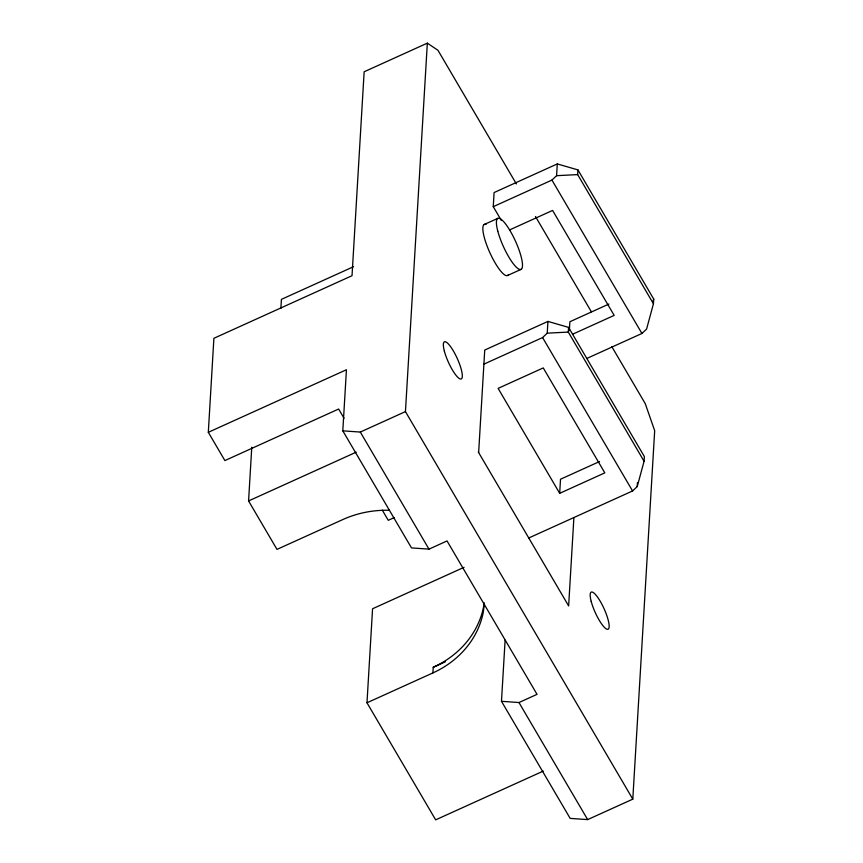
<?xml version="1.0" encoding="UTF-8"?>
<svg xmlns="http://www.w3.org/2000/svg" width="863" height="863" viewBox="0 0 863 863"><rect width="100%" height="100%" fill="white"/><g stroke="black" fill="none" stroke-linecap="round" stroke-linejoin="round"><path stroke-width="1.29" d="M344.057 418.264L338.641 409.03L224.887 460.572L208.317 432.309L213.895 338.296L352.028 275.707L364.143 71.78L427.336 43.15L437.973 50.302L516.376 183.948M389.278 510.27A96.893 85.944 3.4 0 0 342.891 519.526L276.991 549.386L248.576 500.939L251.769 447.217M280.874 308.501L281.414 299.364L353.539 266.689M505.114 640.195L501.479 701.306L518.976 702.536L537.034 694.348L447.045 540.95L428.987 549.138L411.489 547.908L342.805 430.842L346.441 369.731L208.317 432.309M543.226 771.112L435.664 819.85L366.98 702.784L372.568 608.76L464.078 567.304M501.479 701.306L570.163 818.383L587.66 819.602L632.795 799.149L405.448 411.608L427.336 43.15M366.98 702.784L432.892 672.924L433.226 667.282A96.893 85.944 3.4 0 0 483.658 606.441L484.111 602.698M478.652 452.525L484.736 350.044L547.929 321.414L568.577 327.39L644.359 456.57L644.078 461.263L637.228 486.559L632.568 490.961L528.749 537.994M501.371 220.507L493.258 206.667L494.089 192.557L557.293 163.927L577.94 169.903L653.723 299.083L653.442 303.787L646.581 329.083L641.932 333.474L586.916 358.404M483.895 364.143L542.579 337.562L547.239 333.161L547.929 321.414M493.258 206.667L551.942 180.076L556.592 175.685L557.293 163.927M644.078 461.263L568.296 332.082L568.577 327.39M653.442 303.787L577.66 174.606L577.94 169.903M559.688 493.323L498.113 388.372L543.248 367.918L604.823 472.87L559.688 493.323L560.519 479.224L599.558 461.532M569.343 330.712L569.882 321.737L608.911 304.056M573.895 517.552L568.641 605.923L478.307 452.007M637.228 486.559L637.455 482.644M632.795 799.149L654.683 430.691L645.233 403.604L611.824 346.656M484.229 604.596L483.323 612.083A96.893 85.944 3.4 0 1 432.892 672.924M652.86 301.511L653.723 299.083M484.154 224.531L497.703 218.404M509.904 229.785L552.6 210.432L614.176 315.394L572.698 334.186M507.638 275.459L521.176 269.321M342.805 430.842L360.303 432.061L405.448 411.608M248.576 500.939L356.214 452.169M394.369 517.541L388.253 520.313L382.266 510.098M433.226 667.282L445.427 661.748M556.592 175.685L577.66 174.606M547.239 333.161L568.296 332.082M551.942 180.076L641.932 333.474M535.47 216.494L591.371 311.791M542.579 337.562L632.568 490.961M360.303 432.061L428.987 549.138M518.976 702.536L587.66 819.602M508.285 274.79A28.048 6.613 65.6 0 1 489.45 251.769A28.048 6.613 65.6 0 1 486.031 224.509M497.778 231.101A28.048 6.613 65.6 0 0 520.335 269.547A28.048 6.613 65.6 0 0 510.206 230.928A28.048 6.613 65.6 0 0 497.778 231.101M444.348 351.079A20.399 4.811 65.6 0 0 460.756 379.051A20.399 4.811 65.6 0 0 453.388 350.961A20.399 4.811 65.6 0 0 444.348 351.079M591.177 601.36A20.399 4.811 65.6 0 0 607.584 629.332A20.399 4.811 65.6 0 0 600.216 601.241A20.399 4.811 65.6 0 0 591.177 601.36"/></g></svg>
